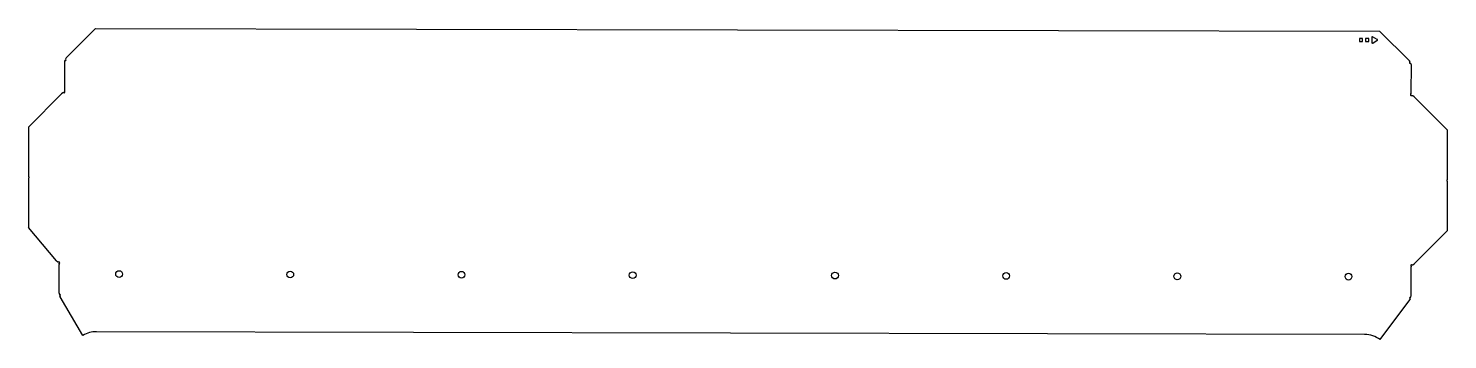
# Model space of a CAD drawing. Header units: millimetres. Extents: x -1441 to -73, y 86 to 385.
import ezdxf

# ---------------------------------------------------------------- set-up
doc = ezdxf.new("R2010")
doc.units = ezdxf.units.MM

msp = doc.modelspace()

# ---------------------------------------------------------------- linework, layer by layer
at = {"color": 7, "linetype": 'Continuous', "lineweight": 25}
for p, q in [((-1404.2, 357), (-1376, 385.4)), ((-1376, 385.4), (-138.1, 382.8)), ((-154.6, 375.9), (-157.6, 375.9)), ((-157.6, 375.9), (-157.6, 372.9)), ((-157.6, 372.9), (-154.6, 372.9)), ((-154.6, 372.9), (-154.6, 375.9)), ((-148.6, 375.9), (-151.6, 375.9)), ((-151.6, 375.9), (-151.6, 372.9)), ((-151.6, 372.9), (-148.6, 372.9)), ((-148.6, 372.9), (-148.6, 375.9)), ((-145.7, 377), (-145.6, 371.8)), ((-140.4, 374.9), (-144.9, 377.4)), ((-144.8, 371.4), (-140.4, 374)), ((-138.1, 382.8), (-109.4, 354.3)), ((-1404.2, 357), (-1404.9, 356)), ((-1405.7, 353.5), (-1405.8, 326)), ((-1405.5, 354.5), (-1405.7, 353.5)), ((-1404.9, 354.5), (-1405.5, 354.5)), ((-108.7, 353.3), (-109.4, 354.3)), ((-108, 351.8), (-108.7, 351.8)), ((-107.8, 350.7), (-108, 351.8)), ((-107.8, 350.7), (-107.9, 323.2)), ((-1408.7, 322.4), (-1440.4, 290.5)), ((-1407.4, 323.5), (-1408.7, 322.4)), ((-1406.1, 323.5), (-1407.4, 323.5)), ((-106.2, 320.7), (-107.6, 320.7)), ((-104.9, 319.7), (-106.2, 320.7)), ((-72.6, 287.6), (-104.9, 319.7)), ((-1440.4, 290.5), (-1440.5, 242.8)), ((-72.7, 240), (-72.6, 287.6)), ((-1440.5, 241.3), (-1440.6, 193.7)), ((-72.8, 190.8), (-72.7, 238.5)), ((-1413.4, 161.6), (-1440.6, 193.7)), ((-104.7, 158.9), (-72.8, 190.8)), ((-1413.4, 161.6), (-1412.3, 160.6)), ((-1412.3, 160.6), (-1411.2, 160.6)), ((-1411, 130.6), (-1410.9, 158.1)), ((-107.8, 127.9), (-107.7, 155.4)), ((-107.4, 157.9), (-106, 157.9)), ((-106, 157.9), (-104.7, 158.9)), ((-1411, 130.6), (-1410.9, 129.6)), ((-1410.9, 129.6), (-1410.5, 129.6)), ((-1410.5, 128.1), (-1410.1, 127.1)), ((-1388, 90), (-1410.1, 127.1)), ((-137.7, 85.9), (-108.9, 124.3)), ((-108.9, 124.3), (-108.4, 125.3)), ((-108.4, 126.8), (-107.9, 126.8)), ((-107.9, 126.8), (-107.8, 127.9)), ((-152.6, 90.9), (-1375.1, 93.5))]:
    msp.add_line(p, q, dxfattribs=at)
for centre in [(-1353.2, 149), (-1188.2, 148.6), (-1023.1, 148.3), (-858.1, 147.9), (-663.1, 147.5), (-498.1, 147.2), (-333.1, 146.8), (-168.1, 146.5)]:
    msp.add_circle(centre, 3.25, dxfattribs=at)
for centre, radius, start, end in [((-145.2, 377), 0.5, 60.5618, 180.5618), ((-145.1, 371.8), 0.5, 180.5618, 300.5618), ((-140.6, 374.4), 0.5, 300.5618, 60.5618), ((-1404.9, 355.2), 0.75, 269.8797, 89.8797), ((-108.7, 352.5), 0.75, 89.8797, 269.8797), ((-1406.1, 324.2), 0.75, 269.8797, 89.8797), ((-107.6, 321.5), 0.75, 89.8797, 269.8797), ((-1440.5, 242.1), 0.75, 269.8797, 89.8797), ((-72.7, 239.2), 0.75, 89.8797, 269.8797), ((-1411.2, 159.9), 0.75, 269.8797, 89.8797), ((-107.4, 157.1), 0.75, 89.8797, 269.8797), ((-1410.5, 128.8), 0.75, 269.8797, 89.8797), ((-108.4, 126.1), 0.75, 89.8797, 269.8797), ((-1375.2, 68.5), 25, 89.8797, 120.7634), ((-152.6, 65.9), 25, 53.1592, 89.8797)]:
    msp.add_arc(centre, radius, start, end, dxfattribs=at)
for points, knots in [([(-1405.8, 326), (-1405.8, 325.9), (-1405.8, 325.8), (-1405.8, 325.5), (-1405.9, 325.3), (-1406, 325.1), (-1406, 325), (-1406.1, 325)], [0, 0, 0, 0, 0.208853, 0.412779, 0.612261, 0.807819, 1, 1, 1, 1]), ([(-107.6, 322.2), (-107.6, 322.3), (-107.7, 322.4), (-107.7, 322.5), (-107.8, 322.6), (-107.8, 322.8), (-107.9, 322.9), (-107.9, 323.1), (-107.9, 323.2), (-107.9, 323.2)], [0, 0, 0, 0, 0.139157, 0.278729, 0.41922, 0.561123, 0.704917, 0.851063, 1, 1, 1, 1]), ([(-1411.2, 159.1), (-1411.2, 159), (-1411.1, 158.9), (-1411, 158.7), (-1411, 158.5), (-1410.9, 158.3), (-1410.9, 158.2), (-1410.9, 158.1)], [0, 0, 0, 0, 0.205158, 0.407302, 0.606859, 0.804272, 1, 1, 1, 1]), ([(-107.7, 155.4), (-107.7, 155.4), (-107.7, 155.6), (-107.6, 155.8), (-107.5, 156), (-107.5, 156.2), (-107.4, 156.3), (-107.4, 156.4)], [0, 0, 0, 0, 0.208889, 0.412825, 0.6123, 0.80784, 1, 1, 1, 1])]:
    msp.add_open_spline(points, degree=3, knots=knots, dxfattribs=at)

doc.saveas('drawing.dxf')
